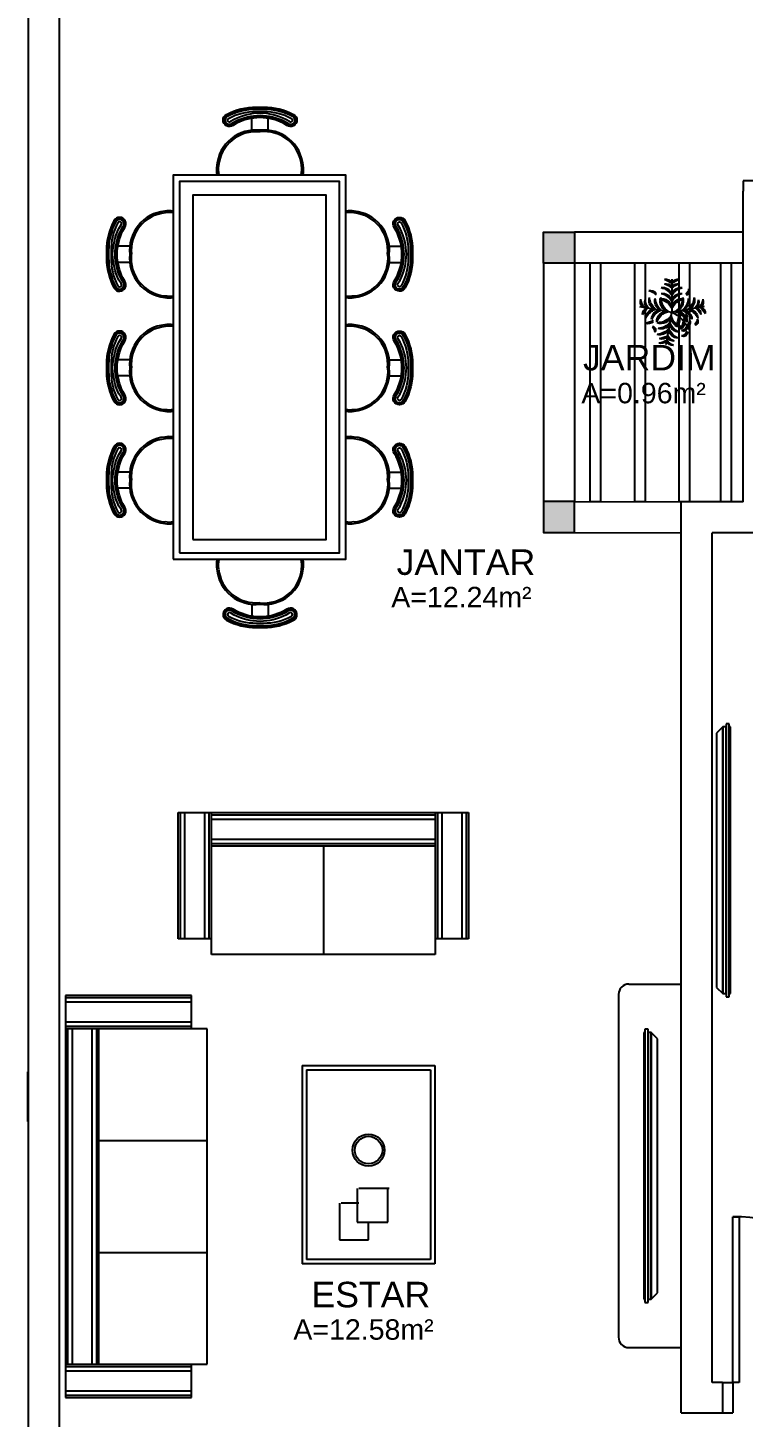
# Model space of a CAD drawing. Header units: millimetres. Extents: x 4595 to 4915, y 2085 to 2243.
# Drawn here: x 4824.89 to 4828.34, y 2197.1 to 2203.81 of the extents above; entities that cross this region are included whole.
import ezdxf

# ---------------------------------------------------------------- set-up
doc = ezdxf.new("R2010")
doc.units = ezdxf.units.MM
doc.header["$LTSCALE"] = 0.8
doc.layers.add('MOVEIS', color=7, linetype='Continuous')
doc.layers.add('parede', color=2, linetype='Continuous')
doc.styles.add('SANSSERIF', font='sas_____.pfb', dxfattribs={"height": 1})

# ---------------------------------------------------------------- blocks, each defined once
blk = doc.blocks.new('A1194DB', base_point=(2.905, 11.046))
for p in [(2.905, 11.546), (2.413, 11.133), (3.397, 11.133), (2.992, 10.554)]:
    blk.add_line(p, (2.905, 11.046))
for centre, radius, start, end in [((2.812, 11.432), 0.115, 36.29, 99.6243), ((2.718, 11.297), 0.26, 44.0763, 73.3794), ((2.812, 11.364), 0.115, 36.29, 99.6243), ((2.718, 11.229), 0.26, 44.0763, 73.3794), ((2.998, 11.432), 0.115, 80.3757, 143.71), ((3.092, 11.297), 0.26, 106.6206, 135.9237), ((2.998, 11.364), 0.115, 80.3757, 143.71), ((3.092, 11.229), 0.26, 106.6206, 135.9237), ((2.541, 11.205), 0.115, 160.3757, 223.71), ((2.691, 11.274), 0.26, 186.6206, 215.9237), ((2.608, 11.193), 0.115, 160.3757, 223.71), ((2.758, 11.262), 0.26, 186.6206, 215.9237), ((2.718, 11.226), 0.16, 164.6063, 234.7511), ((2.831, 11.292), 0.268, 184.9634, 228.6288), ((2.695, 11.362), 0.0575, 139.742, 258.7475), ((2.773, 11.408), 0.125, 184.618, 228.2106), ((2.808, 11.21), 0.16, 164.6063, 234.7511), ((2.92, 11.276), 0.268, 184.9634, 228.6288), ((2.751, 11.093), 0.156, 3.4259, 103.6346), ((2.686, 11.01), 0.236, 21.6665, 83.1878), ((2.886, 11.206), 0.156, 156.3654, 256.5741), ((2.978, 11.256), 0.236, 176.8122, 238.3335), ((2.676, 11.162), 0.268, 31.3712, 75.0366), ((2.76, 11.262), 0.16, 25.2489, 95.3937), ((2.76, 11.171), 0.16, 25.2489, 95.3937), ((2.676, 11.071), 0.268, 31.3712, 75.0366), ((3.059, 11.093), 0.156, 76.3654, 176.5741), ((3.05, 11.262), 0.16, 84.6063, 154.7511), ((3.134, 11.162), 0.268, 104.9634, 148.6288), ((3.05, 11.171), 0.16, 84.6063, 154.7511), ((3.134, 11.071), 0.268, 104.9634, 148.6288), ((3.124, 11.01), 0.236, 96.8122, 158.3335), ((2.832, 11.256), 0.236, 301.6665, 3.1878), ((2.924, 11.206), 0.156, 283.4259, 23.6346), ((2.889, 11.276), 0.268, 311.3712, 355.0366), ((3.002, 11.21), 0.16, 305.2489, 15.3937), ((3.236, 11.263), 0.115, 80.3757, 143.71), ((3.33, 11.128), 0.26, 106.6206, 135.9237), ((2.979, 11.292), 0.268, 311.3712, 355.0366), ((3.092, 11.226), 0.16, 305.2489, 15.3937), ((3.052, 11.262), 0.26, 324.0763, 353.3794), ((3.201, 11.193), 0.115, 316.29, 19.6243), ((3.119, 11.274), 0.26, 324.0763, 353.3794), ((3.269, 11.205), 0.115, 316.29, 19.6243), ((2.509, 11.022), 0.115, 116.29, 179.6243), ((2.626, 10.906), 0.26, 124.0763, 153.3794), ((2.576, 11.01), 0.115, 116.29, 179.6243), ((2.693, 10.894), 0.26, 124.0763, 153.3794), ((2.668, 10.941), 0.16, 105.2489, 175.3937), ((2.751, 10.841), 0.268, 111.3712, 155.0366), ((2.757, 10.926), 0.16, 105.2489, 175.3937), ((2.841, 10.825), 0.268, 111.3712, 155.0366), ((3.137, 10.559), 0.54, 115.4772, 156.6585), ((2.759, 10.981), 0.0869, 144.9865, 244.4034), ((2.832, 10.902), 0.156, 83.4259, 183.6346), ((2.902, 10.824), 0.236, 101.6665, 163.1878), ((2.935, 11.063), 0.25, 187.5759, 215.8942), ((2.809, 11.028), 0.0563, 114.2257, 255.1279), ((2.853, 11.04), 0.078, 150.4398, 228.6694), ((2.908, 10.824), 0.236, 16.8122, 78.3335), ((2.978, 10.902), 0.156, 356.3654, 96.5741), ((2.969, 10.825), 0.268, 24.9634, 68.6288), ((3.053, 10.926), 0.16, 4.6063, 74.7511), ((3.058, 10.841), 0.268, 24.9634, 68.6288), ((3.142, 10.941), 0.16, 4.6063, 74.7511), ((3.117, 10.894), 0.26, 26.6206, 55.9237), ((3.234, 11.01), 0.115, 0.3757, 63.71), ((2.563, 10.905), 0.0575, 139.742, 258.7475), ((2.641, 10.95), 0.125, 184.618, 228.2106), ((2.682, 10.886), 0.0575, 139.742, 258.7475), ((2.76, 10.931), 0.125, 184.618, 228.2106), ((2.725, 10.813), 0.057, 167.0577, 302.8533), ((2.758, 10.845), 0.08, 185.1845, 268.654), ((2.791, 10.867), 0.0766, 138.8744, 278.9763), ((2.857, 10.904), 0.125, 173.7536, 244.097), ((2.683, 11.044), 0.236, 286.8122, 348.3335), ((2.761, 10.973), 0.156, 266.3654, 6.5741), ((2.916, 10.934), 0.13, 161.4477, 239.3672), ((2.684, 10.982), 0.268, 294.9634, 338.6288), ((2.784, 10.899), 0.16, 274.6063, 344.7511), ((3.222, 11.022), 0.422, 185.4007, 208.139), ((3.114, 11.12), 0.236, 211.6665, 273.1878), ((3.065, 11.027), 0.156, 193.4259, 293.6346), ((3.135, 11.062), 0.268, 221.3712, 265.0366), ((3.069, 10.949), 0.16, 215.2489, 285.3937), ((3.209, 10.775), 0.0575, 101.2525, 220.258), ((3.287, 10.729), 0.125, 131.7894, 175.382), ((3.339, 11.133), 0.26, 234.0763, 263.3794), ((3.27, 10.983), 0.115, 226.29, 289.6243), ((2.725, 10.732), 0.057, 167.0577, 302.8533), ((2.758, 10.764), 0.08, 185.1845, 268.654), ((2.7, 10.893), 0.268, 294.9634, 338.6288), ((2.8, 10.809), 0.16, 274.6063, 344.7511), ((2.753, 10.834), 0.26, 296.6206, 325.9237), ((2.868, 10.718), 0.115, 270.3757, 333.71), ((2.765, 10.767), 0.26, 296.6206, 325.9237), ((2.88, 10.65), 0.115, 270.3757, 333.71), ((3.15, 10.972), 0.268, 221.3712, 265.0366), ((3.085, 10.859), 0.16, 215.2489, 285.3937), ((3.12, 10.899), 0.26, 234.0763, 263.3794), ((3.052, 10.75), 0.115, 226.29, 289.6243), ((3.132, 10.832), 0.26, 234.0763, 263.3794), ((3.064, 10.683), 0.115, 226.29, 289.6243)]:
    blk.add_arc(centre, radius, start, end)

msp = doc.modelspace()

# ---------------------------------------------------------------- hatches: boundary and pattern name
at = {"layer": 'parede'}
h = msp.add_hatch(color=253, dxfattribs=at)
h.dxf.hatch_style = 1
h.paths.add_polyline_path([(4827.5298, 2202.8223), (4827.3798, 2202.8223), (4827.3798, 2202.6723), (4827.5298, 2202.6723)])
h = msp.add_hatch(color=253, dxfattribs=at)
h.dxf.hatch_style = 1
h.paths.add_polyline_path([(4827.5298, 2201.5221), (4827.3798, 2201.5221), (4827.3798, 2201.3726), (4827.5298, 2201.3726)])

# ---------------------------------------------------------------- linework, layer by layer
for points in [[(4825.5926, 2201.2437), (4826.4263, 2201.2437), (4826.4263, 2203.0964), (4825.5926, 2203.0964)], [(4825.6231, 2201.2741), (4826.3959, 2201.2741), (4826.3959, 2203.066), (4825.6231, 2203.066)], [(4825.688, 2201.3391), (4826.3309, 2201.3391), (4826.3309, 2203.001), (4825.688, 2203.001)]]:
    msp.add_lwpolyline(points, close=True)
at = {"layer": 'MOVEIS'}
for p, q in [((4825.973, 2203.3142), (4825.973, 2203.3715)), ((4826.0504, 2203.3142), (4826.0504, 2203.3715)), ((4825.3831, 2202.754), (4825.3258, 2202.754)), ((4826.6358, 2202.754), (4826.6932, 2202.754)), ((4825.3831, 2202.6765), (4825.3258, 2202.6765)), ((4826.6358, 2202.6765), (4826.6932, 2202.6765)), ((4825.3831, 2202.2055), (4825.3258, 2202.2055)), ((4826.6358, 2202.2055), (4826.6932, 2202.2055)), ((4825.3831, 2202.128), (4825.3258, 2202.128)), ((4826.6358, 2202.128), (4826.6932, 2202.128)), ((4825.3831, 2201.6636), (4825.3258, 2201.6636)), ((4826.6358, 2201.6636), (4826.6932, 2201.6636)), ((4825.3831, 2201.5862), (4825.3258, 2201.5862)), ((4826.6358, 2201.5862), (4826.6932, 2201.5862)), ((4825.973, 2201.0259), (4825.973, 2200.9686)), ((4826.0504, 2201.0259), (4826.0504, 2200.9686))]:
    msp.add_line(p, q, dxfattribs=at)
for points in [[(4825.9954, 2203.4259), (4826.0286, 2203.4259, -0.126461), (4826.1738, 2203.39, -1.05486), (4826.1415, 2203.3376), (4826.1256, 2203.3475, 0.10861), (4826.0117, 2203.3751, 0.10861), (4825.8977, 2203.3475), (4825.8819, 2203.3376, -1.05486), (4825.8496, 2203.39, -0.126461), (4825.9948, 2203.4259), (4826.028, 2203.4259)], [(4825.2714, 2202.7315), (4825.2714, 2202.6983, 0.126461), (4825.3072, 2202.5531, 1.05486), (4825.3597, 2202.5855), (4825.3498, 2202.6013, -0.10861), (4825.3222, 2202.7152, -0.10861), (4825.3498, 2202.8292), (4825.3597, 2202.845, 1.05486), (4825.3072, 2202.8774, 0.126461), (4825.2714, 2202.7321), (4825.2714, 2202.6989)], [(4826.7476, 2202.7315), (4826.7476, 2202.6983, -0.126461), (4826.7117, 2202.5531, -1.05486), (4826.6593, 2202.5855), (4826.6692, 2202.6013, 0.10861), (4826.6967, 2202.7152, 0.10861), (4826.6692, 2202.8292), (4826.6593, 2202.845, -1.05486), (4826.7117, 2202.8774, -0.126461), (4826.7476, 2202.7321), (4826.7476, 2202.6989)], [(4825.2714, 2202.1831), (4825.2714, 2202.1499, 0.126461), (4825.3072, 2202.0047, 1.05486), (4825.3597, 2202.037), (4825.3498, 2202.0528, -0.10861), (4825.3222, 2202.1668, -0.10861), (4825.3498, 2202.2807), (4825.3597, 2202.2965, 1.05486), (4825.3072, 2202.3289, 0.126461), (4825.2714, 2202.1837), (4825.2714, 2202.1505)], [(4826.7476, 2202.1831), (4826.7476, 2202.1499, -0.126461), (4826.7117, 2202.0047, -1.05486), (4826.6593, 2202.037), (4826.6692, 2202.0528, 0.10861), (4826.6967, 2202.1668, 0.10861), (4826.6692, 2202.2807), (4826.6593, 2202.2965, -1.05486), (4826.7117, 2202.3289, -0.126461), (4826.7476, 2202.1837), (4826.7476, 2202.1505)], [(4825.2714, 2201.6412), (4825.2714, 2201.608, 0.126461), (4825.3072, 2201.4628, 1.05486), (4825.3597, 2201.4951), (4825.3498, 2201.5109, -0.10861), (4825.3222, 2201.6249, -0.10861), (4825.3498, 2201.7389), (4825.3597, 2201.7547, 1.05486), (4825.3072, 2201.787, 0.126461), (4825.2714, 2201.6418), (4825.2714, 2201.6086)], [(4826.7476, 2201.6412), (4826.7476, 2201.608, -0.126461), (4826.7117, 2201.4628, -1.05486), (4826.6593, 2201.4951), (4826.6692, 2201.5109, 0.10861), (4826.6967, 2201.6249, 0.10861), (4826.6692, 2201.7389), (4826.6593, 2201.7547, -1.05486), (4826.7117, 2201.787, -0.126461), (4826.7476, 2201.6418), (4826.7476, 2201.6086)], [(4825.9954, 2200.9142), (4826.0286, 2200.9142, 0.126461), (4826.1738, 2200.95, 1.05486), (4826.1415, 2201.0025), (4826.1256, 2200.9926, -0.10861), (4826.0117, 2200.965, -0.10861), (4825.8977, 2200.9926), (4825.8819, 2201.0025, 1.05486), (4825.8496, 2200.95, 0.126461), (4825.9948, 2200.9142), (4826.028, 2200.9142)]]:
    msp.add_lwpolyline(points, format="xyb", dxfattribs=at)
for points in [[(4826.0117, 2203.4201), (4826.0286, 2203.4201, -0.12647), (4826.171, 2203.385, -1.057116), (4826.1447, 2203.3424), (4826.1285, 2203.3526, 0.109005), (4826.0117, 2203.3809, 0.109005), (4825.8949, 2203.3526), (4825.8787, 2203.3424, -1.057116), (4825.8523, 2203.385, -0.12647), (4825.9948, 2203.4201)], [(4826.0117, 2203.4161), (4826.0286, 2203.4161, -0.126475), (4826.1691, 2203.3814, -1.059183), (4826.1469, 2203.3458), (4826.1304, 2203.3561, 0.109269), (4826.0117, 2203.3849, 0.109269), (4825.893, 2203.3561), (4825.8765, 2203.3458, -1.059183), (4825.8542, 2203.3814, -0.126475), (4825.9947, 2203.4161)], [(4826.0117, 2203.4045), (4826.0287, 2203.4045, -0.126481), (4826.1636, 2203.3713, -1.071489), (4826.1534, 2203.3554), (4826.1361, 2203.3662, 0.110003), (4826.0117, 2203.3965, 0.110003), (4825.8873, 2203.3662), (4825.87, 2203.3554, -1.071489), (4825.8598, 2203.3713, -0.126481), (4825.9947, 2203.4045)], [(4825.2772, 2202.7152), (4825.2772, 2202.6983, 0.12647), (4825.3123, 2202.5559, 1.057116), (4825.3549, 2202.5823), (4825.3447, 2202.5985, -0.109005), (4825.3164, 2202.7152, -0.109005), (4825.3447, 2202.832), (4825.3549, 2202.8482, 1.057116), (4825.3123, 2202.8746, 0.12647), (4825.2772, 2202.7322)], [(4825.2812, 2202.7152), (4825.2812, 2202.6983, 0.126475), (4825.3158, 2202.5578, 1.059183), (4825.3515, 2202.5801), (4825.3412, 2202.5965, -0.109269), (4825.3124, 2202.7152, -0.109269), (4825.3412, 2202.834), (4825.3515, 2202.8504, 1.059183), (4825.3158, 2202.8727, 0.126475), (4825.2812, 2202.7322)], [(4825.2928, 2202.7152), (4825.2928, 2202.6982, 0.126481), (4825.326, 2202.5633, 1.071489), (4825.3419, 2202.5736), (4825.3311, 2202.5909, -0.110003), (4825.3008, 2202.7152, -0.110003), (4825.3311, 2202.8396), (4825.3419, 2202.8569, 1.071489), (4825.326, 2202.8672, 0.126481), (4825.2928, 2202.7322)], [(4826.7418, 2202.7152), (4826.7418, 2202.6983, -0.12647), (4826.7066, 2202.5559, -1.057116), (4826.6641, 2202.5823), (4826.6743, 2202.5985, 0.109005), (4826.7025, 2202.7152, 0.109005), (4826.6743, 2202.832), (4826.6641, 2202.8482, -1.057116), (4826.7066, 2202.8746, -0.12647), (4826.7418, 2202.7322)], [(4826.7378, 2202.7152), (4826.7378, 2202.6983, -0.126475), (4826.7031, 2202.5578, -1.059183), (4826.6674, 2202.5801), (4826.6778, 2202.5965, 0.109269), (4826.7065, 2202.7152, 0.109269), (4826.6778, 2202.834), (4826.6674, 2202.8504, -1.059183), (4826.7031, 2202.8727, -0.126475), (4826.7378, 2202.7322)], [(4826.7262, 2202.7152), (4826.7262, 2202.6982, -0.126481), (4826.6929, 2202.5633, -1.071489), (4826.677, 2202.5736), (4826.6879, 2202.5909, 0.110003), (4826.7181, 2202.7152, 0.110003), (4826.6879, 2202.8396), (4826.677, 2202.8569, -1.071489), (4826.6929, 2202.8672, -0.126481), (4826.7262, 2202.7322)], [(4825.2772, 2202.1668), (4825.2772, 2202.1498, 0.12647), (4825.3123, 2202.0074, 1.057116), (4825.3549, 2202.0338), (4825.3447, 2202.05, -0.109005), (4825.3164, 2202.1668, -0.109005), (4825.3447, 2202.2836), (4825.3549, 2202.2997, 1.057116), (4825.3123, 2202.3261, 0.12647), (4825.2772, 2202.1837)], [(4825.2812, 2202.1668), (4825.2812, 2202.1498, 0.126475), (4825.3158, 2202.0093, 1.059183), (4825.3515, 2202.0316), (4825.3412, 2202.048, -0.109269), (4825.3124, 2202.1668, -0.109269), (4825.3412, 2202.2855), (4825.3515, 2202.302, 1.059183), (4825.3158, 2202.3242, 0.126475), (4825.2812, 2202.1837)], [(4825.2928, 2202.1668), (4825.2928, 2202.1498, 0.126481), (4825.326, 2202.0149, 1.071489), (4825.3419, 2202.0251), (4825.3311, 2202.0424, -0.110003), (4825.3008, 2202.1668, -0.110003), (4825.3311, 2202.2912), (4825.3419, 2202.3084, 1.071489), (4825.326, 2202.3187, 0.126481), (4825.2928, 2202.1838)], [(4826.7418, 2202.1668), (4826.7418, 2202.1498, -0.12647), (4826.7066, 2202.0074, -1.057116), (4826.6641, 2202.0338), (4826.6743, 2202.05, 0.109005), (4826.7025, 2202.1668, 0.109005), (4826.6743, 2202.2836), (4826.6641, 2202.2997, -1.057116), (4826.7066, 2202.3261, -0.12647), (4826.7418, 2202.1837)], [(4826.7378, 2202.1668), (4826.7378, 2202.1498, -0.126475), (4826.7031, 2202.0093, -1.059183), (4826.6674, 2202.0316), (4826.6778, 2202.048, 0.109269), (4826.7065, 2202.1668, 0.109269), (4826.6778, 2202.2855), (4826.6674, 2202.302, -1.059183), (4826.7031, 2202.3242, -0.126475), (4826.7378, 2202.1837)], [(4826.7262, 2202.1668), (4826.7262, 2202.1498, -0.126481), (4826.6929, 2202.0149, -1.071489), (4826.677, 2202.0251), (4826.6879, 2202.0424, 0.110003), (4826.7181, 2202.1668, 0.110003), (4826.6879, 2202.2912), (4826.677, 2202.3084, -1.071489), (4826.6929, 2202.3187, -0.126481), (4826.7262, 2202.1838)], [(4825.2772, 2201.6249), (4825.2772, 2201.608, 0.12647), (4825.3123, 2201.4656, 1.057116), (4825.3549, 2201.4919), (4825.3447, 2201.5081, -0.109005), (4825.3164, 2201.6249, -0.109005), (4825.3447, 2201.7417), (4825.3549, 2201.7579, 1.057116), (4825.3123, 2201.7843, 0.12647), (4825.2772, 2201.6418)], [(4825.2812, 2201.6249), (4825.2812, 2201.608, 0.126475), (4825.3158, 2201.4675, 1.059183), (4825.3515, 2201.4897), (4825.3412, 2201.5062, -0.109269), (4825.3124, 2201.6249, -0.109269), (4825.3412, 2201.7436), (4825.3515, 2201.7601, 1.059183), (4825.3158, 2201.7824, 0.126475), (4825.2812, 2201.6419)], [(4825.2928, 2201.6249), (4825.2928, 2201.6079, 0.126481), (4825.326, 2201.473, 1.071489), (4825.3419, 2201.4832), (4825.3311, 2201.5005, -0.110003), (4825.3008, 2201.6249, -0.110003), (4825.3311, 2201.7493), (4825.3419, 2201.7666, 1.071489), (4825.326, 2201.7768, 0.126481), (4825.2928, 2201.6419)], [(4826.7418, 2201.6249), (4826.7418, 2201.608, -0.12647), (4826.7066, 2201.4656, -1.057116), (4826.6641, 2201.4919), (4826.6743, 2201.5081, 0.109005), (4826.7025, 2201.6249, 0.109005), (4826.6743, 2201.7417), (4826.6641, 2201.7579, -1.057116), (4826.7066, 2201.7843, -0.12647), (4826.7418, 2201.6418)], [(4826.7378, 2201.6249), (4826.7378, 2201.608, -0.126475), (4826.7031, 2201.4675, -1.059183), (4826.6674, 2201.4897), (4826.6778, 2201.5062, 0.109269), (4826.7065, 2201.6249, 0.109269), (4826.6778, 2201.7436), (4826.6674, 2201.7601, -1.059183), (4826.7031, 2201.7824, -0.126475), (4826.7378, 2201.6419)], [(4826.7262, 2201.6249), (4826.7262, 2201.6079, -0.126481), (4826.6929, 2201.473, -1.071489), (4826.677, 2201.4832), (4826.6879, 2201.5005, 0.110003), (4826.7181, 2201.6249, 0.110003), (4826.6879, 2201.7493), (4826.677, 2201.7666, -1.071489), (4826.6929, 2201.7768, -0.126481), (4826.7262, 2201.6419)], [(4826.0117, 2200.92), (4826.0286, 2200.92, 0.12647), (4826.171, 2200.9551, 1.057116), (4826.1447, 2200.9977), (4826.1285, 2200.9875, -0.109005), (4826.0117, 2200.9592, -0.109005), (4825.8949, 2200.9875), (4825.8787, 2200.9977, 1.057116), (4825.8523, 2200.9551, 0.12647), (4825.9948, 2200.92)], [(4826.0117, 2200.924), (4826.0286, 2200.924, 0.126475), (4826.1691, 2200.9586, 1.059183), (4826.1469, 2200.9943), (4826.1304, 2200.984, -0.109269), (4826.0117, 2200.9552, -0.109269), (4825.893, 2200.984), (4825.8765, 2200.9943, 1.059183), (4825.8542, 2200.9586, 0.126475), (4825.9947, 2200.924)], [(4826.0117, 2200.9356), (4826.0287, 2200.9356, 0.126481), (4826.1636, 2200.9688, 1.071489), (4826.1534, 2200.9847), (4826.1361, 2200.9739, -0.110003), (4826.0117, 2200.9436, -0.110003), (4825.8873, 2200.9739), (4825.87, 2200.9847, 1.071489), (4825.8598, 2200.9688, 0.126481), (4825.9947, 2200.9356)]]:
    msp.add_lwpolyline(points, format="xyb", close=True, dxfattribs=at)
for centre, radius, start, end in [((4825.9919, 2203.1255), 0.1896, 84.01851, 174.18906), ((4825.9919, 2203.1255), 0.1811, 84.01851, 174.18906), ((4826.0314, 2203.1255), 0.1896, 5.81094, 95.98149), ((4826.0314, 2203.1255), 0.1822, 5.81094, 95.98149), ((4825.9167, 2203.1237), 0.1154, 169.51205, 193.65465), ((4825.9167, 2203.1237), 0.1069, 169.51205, 193.65465), ((4826.1067, 2203.1237), 0.1067, 346.34535, 10.48795), ((4826.1067, 2203.1237), 0.1154, 346.34535, 10.48795), ((4825.5718, 2202.735), 0.1896, 95.81094, 185.98149), ((4825.5718, 2202.735), 0.1811, 95.81094, 185.98149), ((4825.5736, 2202.8102), 0.1154, 80.52865, 100.48795), ((4825.5736, 2202.8102), 0.1069, 79.76483, 100.48795), ((4826.4453, 2202.8102), 0.1154, 79.51205, 99.47135), ((4826.4453, 2202.8102), 0.1069, 79.51205, 100.23517), ((4826.4471, 2202.735), 0.1811, 354.01851, 84.18906), ((4826.4471, 2202.735), 0.1896, 354.01851, 84.18906), ((4825.5718, 2202.6955), 0.1896, 174.01851, 264.18906), ((4825.5718, 2202.6955), 0.1822, 174.01851, 264.18906), ((4826.4471, 2202.6955), 0.1822, 275.81094, 5.98149), ((4826.4471, 2202.6955), 0.1896, 275.81094, 5.98149), ((4825.5736, 2202.6203), 0.1154, 259.51205, 279.47135), ((4825.5736, 2202.6203), 0.1067, 259.51205, 280.25369), ((4826.4453, 2202.6203), 0.1067, 259.74631, 280.48795), ((4826.4453, 2202.6203), 0.1154, 260.52865, 280.48795), ((4825.5718, 2202.1865), 0.1896, 95.81094, 185.98149), ((4825.5718, 2202.1865), 0.1811, 95.81094, 185.98149), ((4825.5736, 2202.2618), 0.1154, 80.52865, 100.48795), ((4825.5736, 2202.2618), 0.1069, 79.76483, 100.48795), ((4826.4453, 2202.2618), 0.1154, 79.51205, 99.47135), ((4826.4453, 2202.2618), 0.1069, 79.51205, 100.23517), ((4826.4471, 2202.1865), 0.1811, 354.01851, 84.18906), ((4826.4471, 2202.1865), 0.1896, 354.01851, 84.18906), ((4825.5718, 2202.147), 0.1896, 174.01851, 264.18906), ((4825.5718, 2202.147), 0.1822, 174.01851, 264.18906), ((4826.4471, 2202.147), 0.1822, 275.81094, 5.98149), ((4826.4471, 2202.147), 0.1896, 275.81094, 5.98149), ((4825.5736, 2202.0718), 0.1067, 259.51205, 280.25369), ((4826.4453, 2202.0718), 0.1067, 259.74631, 280.48795), ((4825.5736, 2202.0718), 0.1154, 259.51205, 279.47135), ((4826.4453, 2202.0718), 0.1154, 260.52865, 280.48795), ((4825.5718, 2201.6447), 0.1896, 95.81094, 185.98149), ((4825.5736, 2201.7199), 0.1154, 80.52865, 100.48795), ((4826.4453, 2201.7199), 0.1154, 79.51205, 99.47135), ((4826.4471, 2201.6447), 0.1896, 354.01851, 84.18906), ((4825.5718, 2201.6447), 0.1811, 95.81094, 185.98149), ((4825.5736, 2201.7199), 0.1069, 79.76483, 100.48795), ((4826.4453, 2201.7199), 0.1069, 79.51205, 100.23517), ((4826.4471, 2201.6447), 0.1811, 354.01851, 84.18906), ((4825.5718, 2201.6051), 0.1896, 174.01851, 264.18906), ((4825.5718, 2201.6051), 0.1822, 174.01851, 264.18906), ((4826.4471, 2201.6051), 0.1822, 275.81094, 5.98149), ((4826.4471, 2201.6051), 0.1896, 275.81094, 5.98149), ((4825.5736, 2201.5299), 0.1154, 259.51205, 279.47135), ((4825.5736, 2201.5299), 0.1067, 259.51205, 280.25369), ((4826.4453, 2201.5299), 0.1067, 259.74631, 280.48795), ((4826.4453, 2201.5299), 0.1154, 260.52865, 280.48795), ((4825.9167, 2201.2164), 0.1154, 166.34535, 190.48795), ((4825.9167, 2201.2164), 0.1069, 166.34535, 190.48795), ((4826.1067, 2201.2164), 0.1067, 349.51205, 13.65465), ((4826.1067, 2201.2164), 0.1154, 349.51205, 13.65465), ((4825.9919, 2201.2146), 0.1896, 185.81094, 275.98149), ((4825.9919, 2201.2146), 0.1811, 185.81094, 275.98149), ((4826.0314, 2201.2146), 0.1896, 264.01851, 354.18906), ((4826.0314, 2201.2146), 0.1822, 264.01851, 354.18906)]:
    msp.add_arc(centre, radius, start, end, dxfattribs=at)
at = {"layer": 'parede', "color": 253}
for p, q in [((4824.8931, 2212.1206), (4824.8931, 2187.1206)), ((4825.0431, 2208.9706), (4825.0431, 2195.375)), ((4828.4931, 2203.0706), (4828.3431, 2203.0706)), ((4828.3431, 2203.0706), (4828.3431, 2203.0206)), ((4828.3431, 2201.5206), (4828.3431, 2203.0206)), ((4828.3431, 2202.8223), (4827.5298, 2202.8223)), ((4827.3798, 2202.6723), (4827.3798, 2201.5221)), ((4828.3431, 2202.6723), (4827.5298, 2202.6723)), ((4827.5298, 2202.6723), (4827.5298, 2201.5221)), ((4827.5298, 2201.5221), (4828.0431, 2201.5206)), ((4828.3431, 2201.5206), (4828.0431, 2201.5206)), ((4828.0431, 2197.1249), (4828.0431, 2201.5206)), ((4827.5293, 2201.3721), (4828.0426, 2201.3706)), ((4828.5931, 2201.3706), (4828.1931, 2201.3706)), ((4828.1931, 2197.2706), (4828.1931, 2201.3706)), ((4828.2455, 2200.4345), (4828.2149, 2200.4039)), ((4828.2455, 2199.1471), (4828.2455, 2200.4345)), ((4828.2607, 2200.4345), (4828.2455, 2200.4345)), ((4828.2455, 2200.4345), (4828.2455, 2199.1471)), ((4828.276, 2200.4497), (4828.2607, 2200.4497)), ((4828.2607, 2200.4497), (4828.2607, 2199.1318)), ((4828.2607, 2199.1471), (4828.2607, 2200.4345)), ((4828.276, 2199.1318), (4828.276, 2200.4497)), ((4828.2811, 2200.4345), (4828.276, 2200.4345)), ((4828.276, 2200.4345), (4828.276, 2199.1471)), ((4828.2811, 2199.1471), (4828.2811, 2200.4345)), ((4828.2149, 2200.4039), (4828.2149, 2199.1776)), ((4825.6174, 2199.4117), (4825.6174, 2200.0209)), ((4825.6174, 2200.0209), (4827.0175, 2200.0209)), ((4825.6281, 2199.4117), (4825.6281, 2200.0209)), ((4825.6495, 2199.4117), (4825.6495, 2200.0209)), ((4825.7457, 2199.4117), (4825.7457, 2200.0209)), ((4825.767, 2199.4117), (4825.767, 2200.0209)), ((4825.7777, 2199.3369), (4825.7777, 2200.0209)), ((4826.8572, 2200.0209), (4826.8572, 2199.3369)), ((4826.8679, 2200.0209), (4826.8679, 2199.4117)), ((4826.8892, 2200.0209), (4826.8892, 2199.4117)), ((4826.9854, 2200.0209), (4826.9854, 2199.4117)), ((4827.0068, 2200.0209), (4827.0068, 2199.4117)), ((4827.0175, 2200.0209), (4827.0175, 2199.4117)), ((4825.7777, 2200.0102), (4826.8572, 2200.0102)), ((4825.7777, 2199.9888), (4826.8572, 2199.9888)), ((4825.7777, 2199.8926), (4826.8572, 2199.8926)), ((4825.7777, 2199.8713), (4826.8572, 2199.8713)), ((4825.7777, 2199.8606), (4826.8572, 2199.8606)), ((4826.3174, 2199.8606), (4826.3174, 2199.3369)), ((4825.7777, 2199.4117), (4825.6174, 2199.4117)), ((4827.0175, 2199.4117), (4826.8572, 2199.4117)), ((4826.8572, 2199.3369), (4825.7777, 2199.3369)), ((4827.7915, 2199.1936), (4828.0415, 2199.1936)), ((4828.2149, 2199.1776), (4828.2455, 2199.1471)), ((4825.6818, 2199.1384), (4825.0727, 2199.1384)), ((4825.0727, 2199.1384), (4825.0727, 2197.1987)), ((4825.6818, 2199.1277), (4825.0727, 2199.1277)), ((4825.6818, 2199.1064), (4825.0727, 2199.1064)), ((4825.6818, 2198.9781), (4825.6818, 2199.1384)), ((4827.7415, 2199.1436), (4827.7415, 2197.489)), ((4828.2455, 2199.1471), (4828.2607, 2199.1471)), ((4828.2607, 2199.1318), (4828.276, 2199.1318)), ((4828.276, 2199.1471), (4828.2811, 2199.1471)), ((4825.6818, 2199.0102), (4825.0727, 2199.0102)), ((4825.6818, 2198.9888), (4825.0727, 2198.9888)), ((4825.7567, 2198.9781), (4825.0727, 2198.9781)), ((4825.0833, 2198.9781), (4825.0833, 2197.359)), ((4825.1047, 2198.9781), (4825.1047, 2197.359)), ((4825.2009, 2198.9781), (4825.2009, 2197.359)), ((4825.2223, 2198.9781), (4825.2223, 2197.359)), ((4825.233, 2198.9781), (4825.233, 2197.359)), ((4825.7567, 2197.359), (4825.7567, 2198.9781)), ((4827.8691, 2198.96), (4827.864, 2198.96)), ((4827.864, 2198.96), (4827.864, 2197.6726)), ((4827.8844, 2198.9753), (4827.8691, 2198.9753)), ((4827.8691, 2198.9753), (4827.8691, 2197.6573)), ((4827.8691, 2197.6726), (4827.8691, 2198.96)), ((4827.8844, 2197.6573), (4827.8844, 2198.9753)), ((4827.8997, 2198.96), (4827.8844, 2198.96)), ((4827.8844, 2198.96), (4827.8844, 2197.6726)), ((4827.9302, 2198.9294), (4827.8997, 2198.96)), ((4827.8997, 2198.96), (4827.8997, 2197.6726)), ((4827.8997, 2197.6726), (4827.8997, 2198.96)), ((4827.9302, 2197.7031), (4827.9302, 2198.9294)), ((4824.8913, 2198.5296), (4824.8913, 2198.7706)), ((4826.2144, 2198.8002), (4826.2144, 2197.8427)), ((4826.2144, 2198.8002), (4826.8557, 2198.8002)), ((4826.2357, 2198.7788), (4826.2357, 2197.8641)), ((4826.2357, 2198.7788), (4826.8343, 2198.7788)), ((4826.8343, 2198.7788), (4826.8343, 2197.8641)), ((4826.8557, 2198.8002), (4826.8557, 2197.8427)), ((4825.233, 2198.4384), (4825.7567, 2198.4384)), ((4826.4809, 2198.2062), (4826.4809, 2198.0438)), ((4826.6356, 2198.2062), (4826.4887, 2198.2062)), ((4826.6278, 2198.0438), (4826.6278, 2198.2062)), ((4826.3959, 2198.1366), (4826.3959, 2197.9587)), ((4826.4887, 2198.1366), (4826.4037, 2198.1366)), ((4826.4809, 2198.0438), (4826.6278, 2198.0438)), ((4826.535, 2197.9587), (4826.535, 2198.0438)), ((4828.2931, 2197.2706), (4828.2931, 2198.0706)), ((4828.2931, 2198.0706), (4828.3231, 2198.0706)), ((4828.3231, 2198.0706), (4828.3231, 2197.2706)), ((4826.3959, 2197.9587), (4826.535, 2197.9587)), ((4825.233, 2197.8987), (4825.7567, 2197.8987)), ((4826.8557, 2197.8427), (4826.2144, 2197.8427)), ((4826.8343, 2197.8641), (4826.2357, 2197.8641)), ((4827.864, 2197.6726), (4827.8691, 2197.6726)), ((4827.8844, 2197.6726), (4827.8997, 2197.6726)), ((4827.8997, 2197.6726), (4827.9302, 2197.7031)), ((4827.8691, 2197.6573), (4827.8844, 2197.6573)), ((4827.7915, 2197.439), (4828.0415, 2197.439)), ((4825.0727, 2197.359), (4825.7567, 2197.359)), ((4825.0727, 2197.3483), (4825.6818, 2197.3483)), ((4825.6818, 2197.1987), (4825.6818, 2197.359)), ((4825.0727, 2197.3269), (4825.6818, 2197.3269)), ((4828.2431, 2197.2706), (4828.1931, 2197.2706)), ((4828.2431, 2197.2706), (4828.2431, 2197.1249)), ((4828.2431, 2197.2706), (4828.2931, 2197.2706)), ((4828.2931, 2197.2706), (4828.2931, 2197.1249)), ((4828.3231, 2197.2706), (4828.2931, 2197.2706)), ((4825.0727, 2197.2307), (4825.6818, 2197.2307)), ((4825.0727, 2197.2093), (4825.6818, 2197.2093)), ((4825.0727, 2197.1987), (4825.6818, 2197.1987)), ((4828.0431, 2197.1249), (4828.2931, 2197.1249)), ((4828.2931, 2197.1249), (4828.2931, 2197.1249))]:
    msp.add_line(p, q, dxfattribs=at)
for points in [[(4827.5298, 2202.6723), (4827.3798, 2202.6723), (4827.3798, 2202.8223), (4827.5298, 2202.8223)], [(4827.6566, 2202.6723), (4827.6038, 2202.6723), (4827.6038, 2201.5221), (4827.6566, 2201.5221)], [(4827.8712, 2202.6723), (4827.8184, 2202.6723), (4827.8184, 2201.5221), (4827.8712, 2201.5221)], [(4827.8712, 2202.6723), (4827.8184, 2202.6723), (4827.8184, 2201.5221), (4827.8712, 2201.5221)], [(4828.0858, 2202.6723), (4828.033, 2202.6723), (4828.033, 2201.5221), (4828.0858, 2201.5221)], [(4828.0858, 2202.6723), (4828.033, 2202.6723), (4828.033, 2201.5221), (4828.0858, 2201.5221)], [(4828.2858, 2202.6723), (4828.233, 2202.6723), (4828.233, 2201.5221), (4828.2858, 2201.5221)], [(4827.5298, 2201.5221), (4827.3798, 2201.5221), (4827.3798, 2201.3726), (4827.5298, 2201.3726)]]:
    msp.add_lwpolyline(points, close=True, dxfattribs=at)
for radius in [0.0773, 0.0666]:
    msp.add_circle((4826.5354, 2198.3921), radius, dxfattribs=at)
for centre, radius, start, end in [((4827.7915, 2199.1436), 0.05, 89.9998, 179.9998), ((4828.2931, 2197.2706), 0.8, 0, 90), ((4827.7915, 2197.489), 0.05, 179.9998, 269.9998)]:
    msp.add_arc(centre, radius, start, end, dxfattribs=at)

# ---------------------------------------------------------------- block references
at = {"layer": 'parede', "color": 253, "xscale": -0.3166250740453882, "yscale": 0.3166250740453882, "zscale": 0.3166250740453882}
msp.add_blockref('A1194DB', (4827.9985, 2202.4364), dxfattribs=at)

# ---------------------------------------------------------------- texts
at = {"layer": 'parede', "color": 253, "style": 'SANSSERIF'}
for s, height, p in [('JARDIM', 0.12312, (4827.57, 2202.1548)), ('A=0.96m²', 0.0985, (4827.5623, 2201.9962)), ('JANTAR', 0.12312, (4826.671, 2201.1681)), ('A=12.24m²', 0.0985, (4826.6451, 2201.0119)), ('ESTAR', 0.12312, (4826.2599, 2197.6334)), ('A=12.58m²', 0.0985, (4826.1727, 2197.4772))]:
    msp.add_text(s, height=height, dxfattribs=at).set_placement(p)

doc.saveas('drawing.dxf')
